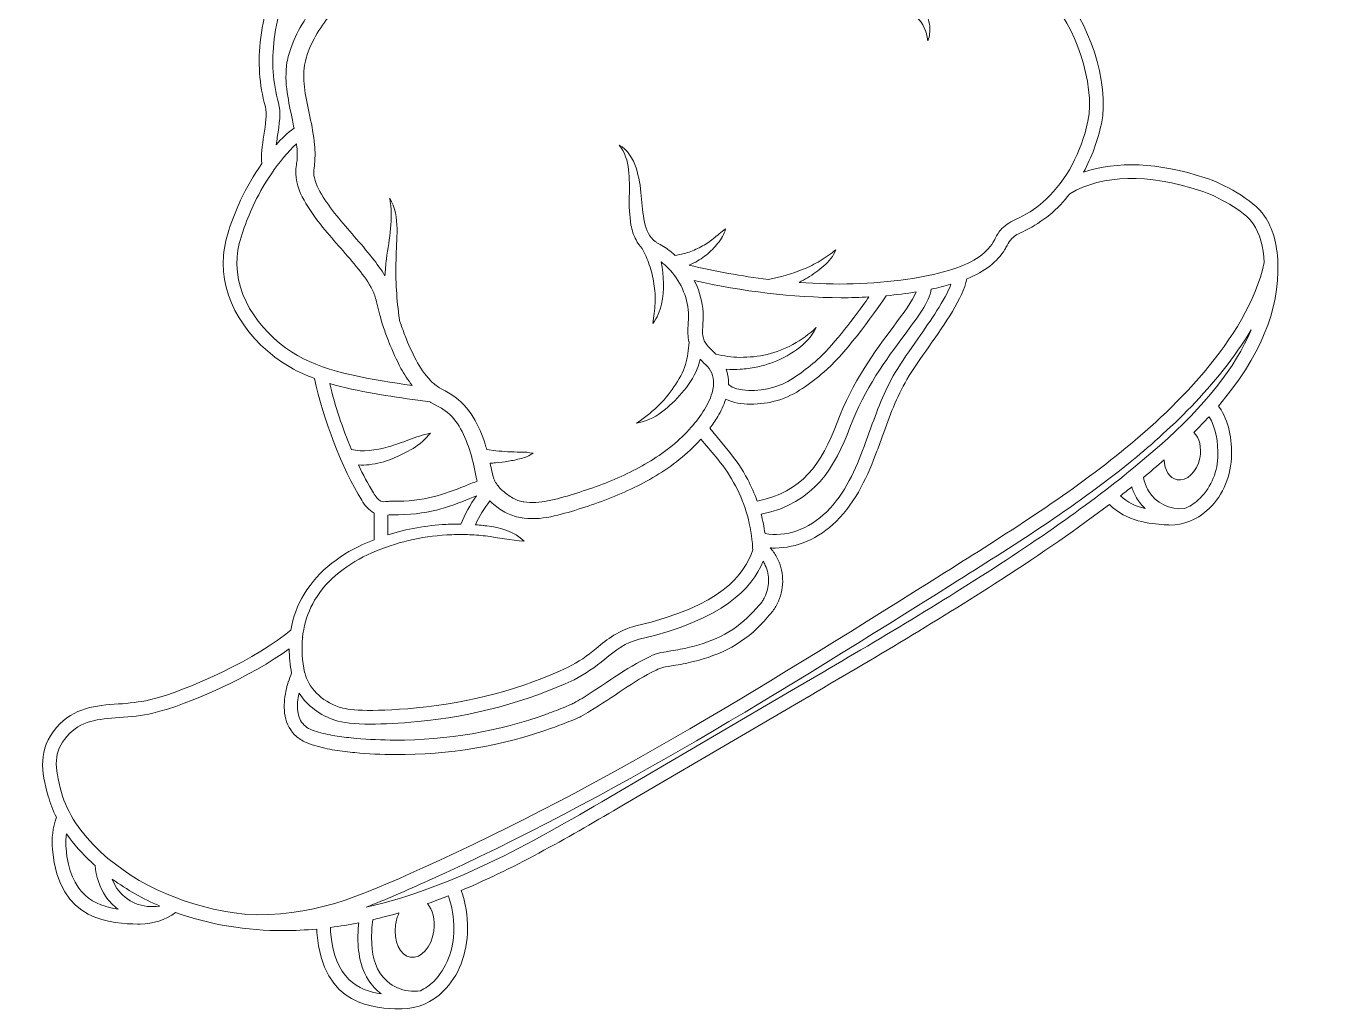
# Model space of a CAD drawing. Extents: x -1 to 558, y 0 to 857.
# Drawn here: x -1 to 558, y 0 to 419 of the extents above; entities that cross this region are included whole.
import ezdxf

# ---------------------------------------------------------------- set-up
doc = ezdxf.new("R2010")
doc.units = 0
doc.header["$MEASUREMENT"] = 0
doc.layers.add('Layer 1', color=7, linetype='Continuous')

# ---------------------------------------------------------------- blocks, each defined once
blk = doc.blocks.new('block 4')
at = {"layer": 'Layer 1', "lineweight": 0}
for points, knots in [([(11.57, 646.95), (17.46, 617.52), (34.44, 587.95), (56.25, 569.59), (73.7, 554.89), (96.52, 544.54), (113.77, 540.82), (113.99, 532.35), (116.22, 524.06), (120.27, 516.62), (120.27, 516.62), (120.08, 516.75), (120.08, 516.75), (113.78, 507.42), (110.94, 488.02), (110.26, 478.02), (110.06, 475.02), (109.94, 472.02), (109.81, 469.02), (109.53, 461.96), (109.24, 454.67), (107.81, 447.77), (107.01, 443.95), (105.81, 440.08), (104.64, 436.34), (104.12, 434.68), (103.61, 433.01), (103.12, 431.34), (99.57, 419.21), (98.22, 408.66), (98.97, 399.11), (99.28, 394.23), (100.1, 389.4), (101.43, 384.69), (102.21, 382.08), (101.43, 377.02), (100.78, 372.56), (100.13, 368.1), (99.47, 363.85), (99.88, 360.44), (96.4, 355.52), (93.39, 350.29), (90.88, 344.81), (87.78, 337.73), (84.28, 329.71), (83.54, 321.22), (82, 303.21), (93.24, 284.45), (112.24, 273.45), (115.48, 271.62), (118.87, 270.07), (122.37, 268.82), (126.1, 251.12), (134.13, 230.41), (142.54, 216.89), (143.76, 214.62), (145.56, 212.72), (147.76, 211.39), (147.76, 211.39), (147.76, 200.05), (147.76, 200.05), (146.81, 199.68), (145.85, 199.31), (144.9, 198.9), (139.51, 196.6), (134.44, 193.62), (129.81, 190.03), (125.09, 186.39), (121.07, 181.92), (117.94, 176.84), (115.09, 172.14), (113.16, 166.93), (112.26, 161.51), (98.75, 149.86), (68.47, 135.6), (52.07, 131.72), (47.69, 130.79), (43.24, 130.22), (38.76, 130.01), (29.06, 129.3), (19.91, 128.62), (12.35, 119.91), (4.23, 110.56), (5.94, 101.13), (8.82, 90.65), (9.69, 87.54), (10.86, 84.52), (12.33, 81.65), (10.78, 77.25), (10.19, 72.56), (10.6, 67.91), (13.04, 36.72), (36.78, 36.29), (46.91, 36.11), (46.91, 36.11), (48.08, 36.11), (48.08, 36.11), (53.5, 36.14), (58.77, 37.85), (63.16, 41.02), (77.96, 35.82), (93.54, 33.21), (109.22, 33.32), (113.87, 33.32), (118.59, 33.54), (123.35, 33.97), (123.35, 33.48), (123.35, 32.97), (123.35, 32.5), (125.72, 0.59), (148.75, 0.15), (158.59, -0.04), (158.59, -0.04), (159.72, -0.04), (159.72, -0.04), (166.33, 0.04), (172.65, 2.73), (177.28, 7.45), (183.85, 13.88), (187.61, 23.54), (187.61, 33.95), (187.68, 39.55), (186.76, 45.11), (184.9, 50.39), (209.05, 60.53), (231.82, 73.85), (254.1, 86.9), (254.1, 86.9), (328.73, 130.62), (328.73, 130.62), (357.25, 147.34), (386.73, 164.62), (415.03, 182.92), (432.64, 194.3), (447.82, 204.87), (461.3, 215.13), (468.48, 207.69), (478.95, 206.87), (484.65, 206.43), (484.65, 206.43), (485.25, 206.38), (485.25, 206.38), (485.85, 206.38), (486.46, 206.31), (487.06, 206.31), (492.91, 206.36), (498.55, 208.55), (502.91, 212.45), (509.01, 217.76), (512.81, 225.88), (513.33, 234.73), (513.84, 243.26), (512.09, 250.73), (508.26, 256.48), (508.12, 256.68), (507.96, 256.86), (507.82, 257.06), (525.52, 277.78), (533.82, 297.93), (533.15, 318.13), (532.87, 326.23), (530.96, 332.94), (527.48, 338.07), (522.63, 345.24), (509.48, 352.07), (502.11, 354.44), (482, 360.91), (464.62, 361.68), (450.29, 356.79), (453.8, 363.27), (456.36, 370.21), (457.89, 377.42), (461.72, 395.14), (451.81, 422.32), (440.74, 433.84), (455.6, 446.54), (475.96, 474.54), (481.88, 485.04), (489.25, 498.14), (492.96, 511.54), (492.88, 524.85), (492.79, 549.78), (480.28, 572.8), (465.16, 598.16), (465.16, 598.16), (462.49, 602.65), (462.49, 602.65), (463.38, 605.65), (464.31, 608.73), (465.41, 611.65), (466.3, 614), (467.82, 619.1), (469.91, 626.16), (475.54, 645.16), (484.96, 676.92), (493.91, 694.07), (501.08, 707.75), (493.67, 715.58), (486.2, 720.87), (487.27, 721.26), (488.39, 721.5), (489.52, 721.57), (492.65, 721.74), (495.76, 722.15), (498.83, 722.8), (502.13, 723.63), (505.21, 725.19), (507.83, 727.36), (509.11, 728.42), (510.31, 729.58), (511.4, 730.84), (512.4, 732.13), (513.4, 733.41), (514.27, 734.76), (517.74, 740.26), (519.48, 746.09), (522.58, 750.76), (525.87, 755.47), (529.93, 759.6), (534.58, 762.98), (539.23, 766.57), (544.27, 769.83), (549.2, 773.39), (550.43, 774.28), (551.66, 775.18), (552.87, 776.12), (554.25, 777.11), (555.5, 778.28), (556.57, 779.6), (557.22, 780.4), (557.71, 781.32), (558, 782.31), (558.28, 783.44), (558.23, 784.62), (557.88, 785.72), (557.18, 787.67), (555.74, 789.28), (553.88, 790.19), (552.19, 791.04), (550.3, 791.41), (548.42, 791.27), (546.74, 791.15), (545.08, 790.81), (543.49, 790.27), (540.49, 789.27), (537.77, 788.14), (534.93, 786.98), (532.09, 785.82), (529.51, 784.66), (526.84, 783.42), (526.84, 783.42), (534.53, 792.93), (534.53, 792.93), (534.53, 792.93), (540.22, 799.93), (540.22, 799.93), (542.33, 802.3), (544.13, 804.92), (545.57, 807.74), (546.34, 809.27), (546.87, 810.92), (547.14, 812.61), (547.21, 813.06), (547.25, 813.52), (547.26, 813.98), (547.27, 814.55), (547.21, 815.12), (547.07, 815.67), (546.77, 816.77), (546.18, 817.78), (545.36, 818.57), (544.54, 819.38), (543.49, 819.93), (542.36, 820.14), (541.16, 820.36), (539.91, 820.18), (538.83, 819.61), (537.42, 818.81), (536.16, 818.05), (534.83, 817.23), (529.68, 813.98), (524.77, 810.38), (520.13, 806.45), (515.47, 802.56), (511.03, 798.45), (506.73, 794.17), (506.52, 793.97), (506.32, 793.75), (506.12, 793.54), (506.99, 795.36), (507.9, 797.16), (508.85, 798.95), (511.69, 804.19), (514.85, 809.36), (517.55, 814.8), (518.91, 817.52), (520.19, 820.29), (521.36, 823.1), (521.91, 824.52), (522.48, 825.94), (522.98, 827.38), (523.24, 828.13), (523.48, 828.73), (523.76, 829.61), (524.03, 830.57), (524.12, 831.57), (524.03, 832.56), (523.85, 834.62), (522.8, 836.51), (521.14, 837.74), (519.45, 838.85), (517.37, 839.24), (515.39, 838.82), (512.03, 838.1), (508.99, 836.31), (506.72, 833.72), (502.72, 829.08), (499.14, 824.11), (496, 818.85), (492.81, 813.69), (489.89, 808.41), (487, 803.11), (487, 803.11), (486.48, 802.11), (486.48, 802.11), (486.48, 802.11), (486.78, 803.61), (486.78, 803.61), (488, 809.45), (489.31, 815.35), (490.57, 821.24), (491.2, 824.18), (491.81, 827.14), (492.37, 830.12), (492.93, 833.1), (493.65, 835.97), (493.65, 839.38), (493.65, 840.28), (493.55, 841.17), (493.35, 842.05), (493.1, 843.19), (492.5, 844.21), (491.63, 844.99), (489.92, 846.3), (487.72, 846.76), (485.63, 846.24), (483.73, 845.88), (481.99, 844.96), (480.63, 843.59), (480.63, 843.59), (480.12, 842.99), (480.12, 842.99), (480.12, 842.99), (479.77, 842.5), (479.77, 842.5), (479.77, 842.5), (479.1, 841.5), (479.1, 841.5), (478.66, 840.87), (478.23, 840.23), (477.82, 839.58), (474.5, 834.42), (471.69, 828.95), (469.42, 823.25), (467.18, 817.6), (465.26, 811.82), (463.68, 805.95), (462.06, 800.09), (460.91, 794.2), (458.68, 788.83), (458.15, 787.5), (457.53, 786.19), (456.85, 784.93), (456.5, 784.31), (456.15, 783.69), (455.76, 783.09), (455.58, 782.79), (455.38, 782.5), (455.17, 782.21), (455.05, 782.01), (454.91, 781.82), (454.75, 781.65), (454.75, 781.65), (454.75, 781.65), (454.75, 781.65), (454.75, 781.65), (454.75, 781.65), (454.63, 781.65), (454.63, 781.65), (454.37, 781.74), (454.37, 781.74), (453.87, 781.98), (453.4, 782.29), (452.98, 782.66), (451.97, 783.55), (451.07, 784.56), (450.3, 785.66), (449.5, 786.79), (448.81, 788), (448.24, 789.26), (447.68, 790.51), (447.3, 791.83), (447.11, 793.18), (446.63, 796.36), (445.66, 799.45), (444.21, 802.32), (443.3, 804.03), (441.87, 805.4), (440.12, 806.24), (439.23, 806.57), (438.3, 806.79), (437.35, 806.9), (434.52, 807.19), (431.69, 806.3), (429.53, 804.44), (428.22, 803.26), (427.12, 801.85), (426.3, 800.29), (425.5, 798.79), (424.9, 797.19), (424.52, 795.53), (424.32, 794.68), (424.18, 793.82), (424.12, 792.95), (424.05, 791.95), (424.12, 791.34), (424.12, 790.52), (424.16, 787.41), (424.42, 784.3), (424.9, 781.22), (425.88, 775.11), (427.59, 769.15), (430, 763.45), (432.22, 758.06), (435.18, 753.01), (438.8, 748.45), (438.63, 747.71), (438.39, 746.98), (438.08, 746.28), (436.32, 746.95), (434.45, 747.27), (432.57, 747.22), (432.3, 747.22), (431.98, 747.22), (431.57, 747.22), (428.73, 747.29), (423.49, 747.4), (419.31, 743.44), (410.61, 735.18), (407.43, 724.79), (403.02, 710.44), (402.51, 708.77), (402.02, 707.03), (401.42, 705.26), (401.42, 705.26), (388.52, 726.91), (388.52, 726.91), (386, 731.36), (381.74, 734.57), (376.77, 735.77), (356.36, 740.14), (331.77, 735.92), (308.77, 724.22), (307.33, 733.93), (305.09, 743.5), (302.07, 752.84), (293.56, 779.15), (278.33, 802.78), (257.89, 821.4), (247.67, 830.69), (236.11, 838.39), (223.59, 844.22), (211.02, 850), (197.6, 853.75), (183.85, 855.31), (170.19, 856.91), (156.39, 856.82), (142.76, 855.03), (142.09, 854.95), (141.43, 854.85), (140.76, 854.76), (140.76, 854.76), (140.76, 854.76), (140.76, 854.76), (140.76, 854.76), (140.64, 854.76), (140.64, 854.76), (127.7, 853.08), (115.02, 849.8), (102.89, 844.98), (77.3, 834.79), (54.75, 817.69), (37.12, 796.73), (35.84, 795.21), (34.58, 793.65), (33.34, 792.09), (33.34, 792.09), (33.34, 792.09), (33.34, 792.09), (33.34, 792.09), (33.34, 792.09), (33.34, 792.09), (26, 782.91), (19.65, 772.97), (14.41, 762.45), (8.25, 750.11), (3.97, 736.92), (1.7, 723.31), (-0.51, 709.66), (-0.56, 695.75), (1.54, 682.08), (3.45, 670.01), (6.82, 658.21), (11.57, 646.95)], [0, 0, 0, 0, 1, 1, 1, 2, 2, 2, 3, 3, 3, 4, 4, 4, 5, 5, 5, 6, 6, 6, 7, 7, 7, 8, 8, 8, 9, 9, 9, 10, 10, 10, 11, 11, 11, 12, 12, 12, 13, 13, 13, 14, 14, 14, 15, 15, 15, 16, 16, 16, 17, 17, 17, 18, 18, 18, 19, 19, 19, 20, 20, 20, 21, 21, 21, 22, 22, 22, 23, 23, 23, 24, 24, 24, 25, 25, 25, 26, 26, 26, 27, 27, 27, 28, 28, 28, 29, 29, 29, 30, 30, 30, 31, 31, 31, 32, 32, 32, 33, 33, 33, 34, 34, 34, 35, 35, 35, 36, 36, 36, 37, 37, 37, 38, 38, 38, 39, 39, 39, 40, 40, 40, 41, 41, 41, 42, 42, 42, 43, 43, 43, 44, 44, 44, 45, 45, 45, 46, 46, 46, 47, 47, 47, 48, 48, 48, 49, 49, 49, 50, 50, 50, 51, 51, 51, 52, 52, 52, 53, 53, 53, 54, 54, 54, 55, 55, 55, 56, 56, 56, 57, 57, 57, 58, 58, 58, 59, 59, 59, 60, 60, 60, 61, 61, 61, 62, 62, 62, 63, 63, 63, 64, 64, 64, 65, 65, 65, 66, 66, 66, 67, 67, 67, 68, 68, 68, 69, 69, 69, 70, 70, 70, 71, 71, 71, 72, 72, 72, 73, 73, 73, 74, 74, 74, 75, 75, 75, 76, 76, 76, 77, 77, 77, 78, 78, 78, 79, 79, 79, 80, 80, 80, 81, 81, 81, 82, 82, 82, 83, 83, 83, 84, 84, 84, 85, 85, 85, 86, 86, 86, 87, 87, 87, 88, 88, 88, 89, 89, 89, 90, 90, 90, 91, 91, 91, 92, 92, 92, 93, 93, 93, 94, 94, 94, 95, 95, 95, 96, 96, 96, 97, 97, 97, 98, 98, 98, 99, 99, 99, 100, 100, 100, 101, 101, 101, 102, 102, 102, 103, 103, 103, 104, 104, 104, 105, 105, 105, 106, 106, 106, 107, 107, 107, 108, 108, 108, 109, 109, 109, 110, 110, 110, 111, 111, 111, 112, 112, 112, 113, 113, 113, 114, 114, 114, 115, 115, 115, 116, 116, 116, 117, 117, 117, 118, 118, 118, 119, 119, 119, 120, 120, 120, 121, 121, 121, 122, 122, 122, 123, 123, 123, 124, 124, 124, 125, 125, 125, 126, 126, 126, 127, 127, 127, 128, 128, 128, 129, 129, 129, 130, 130, 130, 131, 131, 131, 132, 132, 132, 133, 133, 133, 134, 134, 134, 135, 135, 135, 136, 136, 136, 137, 137, 137, 138, 138, 138, 139, 139, 139, 140, 140, 140, 141, 141, 141, 142, 142, 142, 143, 143, 143, 144, 144, 144, 145, 145, 145, 146, 146, 146, 147, 147, 147, 148, 148, 148, 149, 149, 149, 150, 150, 150, 151, 151, 151, 152, 152, 152, 153, 153, 153, 154, 154, 154, 155, 155, 155, 156, 156, 156, 157, 157, 157, 158, 158, 158, 159, 159, 159, 160, 160, 160, 161, 161, 161, 162, 162, 162, 163, 163, 163, 164, 164, 164, 165, 165, 165, 166, 166, 166, 167, 167, 167, 168, 168, 168, 169, 169, 169, 170, 170, 170, 171, 171, 171, 171]), ([(107, 386.39), (105.79, 390.7), (105.04, 395.13), (104.77, 399.6), (104.07, 408.43), (105.35, 418.29), (108.7, 429.73), (109.18, 431.36), (109.68, 432.99), (110.19, 434.62), (111.39, 438.49), (112.64, 442.49), (113.5, 446.62), (115.06, 454), (115.36, 461.54), (115.66, 468.84), (115.77, 471.79), (115.89, 474.73), (116.09, 477.67), (116.72, 486.94), (119.21, 502.67), (123.58, 511.19), (129.64, 502.23), (138.26, 495.29), (148.31, 491.28), (148.31, 491.28), (149.71, 494.94), (149.71, 494.94), (156.95, 472.94), (160.3, 463.22), (163.96, 453.6), (163.33, 453.42), (162.7, 453.28), (162.08, 453.09), (154.22, 450.74), (146.72, 447.34), (139.78, 442.98), (132.78, 438.54), (126.59, 432.92), (121.48, 426.39), (118.91, 423.09), (116.69, 419.54), (114.84, 415.79), (114.84, 415.79), (113.53, 412.93), (113.53, 412.93), (113.53, 412.93), (112.37, 410), (112.37, 410), (112.37, 410), (111.37, 407), (111.37, 407), (111.11, 405.89), (110.82, 404.78), (110.62, 403.67), (110.02, 399.4), (110.06, 395.07), (110.74, 390.82), (111.3, 386.72), (112.16, 382.82), (112.95, 379), (113.19, 377.84), (113.41, 376.7), (113.63, 375.57), (110.84, 373.49), (108.29, 371.11), (106.03, 368.47), (106.17, 369.55), (106.34, 370.67), (106.51, 371.77), (107.38, 377.28), (108.17, 382.53), (107, 386.39)], [0, 0, 0, 0, 1, 1, 1, 2, 2, 2, 3, 3, 3, 4, 4, 4, 5, 5, 5, 6, 6, 6, 7, 7, 7, 8, 8, 8, 9, 9, 9, 10, 10, 10, 11, 11, 11, 12, 12, 12, 13, 13, 13, 14, 14, 14, 15, 15, 15, 16, 16, 16, 17, 17, 17, 18, 18, 18, 19, 19, 19, 20, 20, 20, 21, 21, 21, 22, 22, 22, 23, 23, 23, 24, 24, 24, 24]), ([(452.19, 378.62), (449.27, 365.1), (442.92, 353.42), (434.41, 345.33), (431.01, 342.07), (427.12, 339.38), (422.88, 337.33), (422.88, 337.33), (421.88, 336.85), (421.88, 336.85), (419.48, 335.91), (417.29, 334.51), (415.43, 332.72), (414.3, 331.43), (413.35, 330), (412.6, 328.46), (412.33, 327.96), (412.06, 327.46), (411.77, 326.97), (408.59, 321.66), (402.39, 317.71), (392.77, 314.89), (387.04, 313.24), (381.21, 311.99), (375.31, 311.13), (359.97, 309), (344.44, 308.55), (329, 309.79), (330.22, 310.4), (331.42, 311.05), (332.58, 311.79), (335.05, 313.25), (337.39, 314.93), (339.58, 316.79), (341.83, 318.63), (343.58, 321.01), (344.67, 323.71), (342.51, 322.03), (340.26, 320.46), (337.93, 319.01), (335.64, 317.6), (333.24, 316.39), (330.75, 315.38), (325.96, 313.41), (320.97, 311.96), (315.87, 311.04), (304.49, 312.43), (293.2, 314.47), (282.06, 317.16), (282.48, 317.33), (282.91, 317.47), (283.31, 317.67), (285.47, 318.71), (287.51, 319.99), (289.4, 321.48), (291.24, 322.96), (292.92, 324.64), (294.4, 326.48), (295.94, 328.27), (297.05, 330.38), (297.67, 332.65), (295.77, 331.23), (294.14, 329.8), (292.44, 328.45), (290.77, 327.12), (288.98, 325.94), (287.09, 324.94), (285.24, 323.95), (283.31, 323.13), (281.32, 322.49), (279.65, 321.97), (277.94, 321.56), (276.21, 321.27), (275.07, 322.34), (273.85, 323.32), (272.56, 324.2), (271.68, 324.82), (270.76, 325.39), (269.81, 325.9), (269.81, 325.9), (268.63, 326.59), (268.63, 326.59), (268.29, 326.77), (267.97, 326.99), (267.68, 327.23), (265.22, 329.02), (263.84, 331.97), (263.09, 335.45), (262.41, 339.16), (261.94, 342.91), (261.68, 346.67), (261.41, 350.72), (260.68, 354.73), (259.5, 358.62), (258.25, 362.55), (255.82, 366.38), (252.3, 368.38), (254.59, 365.32), (255.97, 361.68), (256.3, 357.88), (256.63, 354.08), (256.73, 350.26), (256.59, 346.45), (256.43, 342.37), (256.67, 338.29), (257.32, 334.26), (257.71, 332.04), (258.43, 329.9), (259.47, 327.9), (260.16, 326.59), (261.03, 325.39), (262.04, 324.31), (263.27, 322.07), (264.3, 319.73), (265.12, 317.31), (266.02, 314.69), (266.68, 311.99), (267.12, 309.25), (267.56, 306.49), (267.72, 303.69), (267.58, 300.89), (267.41, 298.02), (267.09, 295.15), (266.63, 292.31), (268.5, 294.71), (269.77, 297.53), (270.32, 300.52), (271.53, 306.47), (271.47, 312.6), (270.15, 318.52), (271.24, 317.7), (272.27, 316.81), (273.23, 315.85), (275.73, 313.3), (277.77, 310.32), (279.23, 307.06), (280.71, 303.83), (281.58, 300.35), (281.8, 296.8), (281.88, 294.96), (281.83, 293.11), (281.66, 291.28), (281.44, 289.01), (281.57, 286.72), (282.04, 284.49), (282.04, 284.42), (282.09, 284.35), (282.11, 284.28), (281.9, 281.05), (281.38, 277.85), (280.57, 274.72), (279.64, 271.51), (277.65, 268.32), (275.63, 265.23), (273.59, 262.14), (271.2, 259.29), (268.52, 256.73), (265.75, 254.16), (262.77, 251.82), (259.61, 249.73), (263.51, 250.44), (267.19, 252.05), (270.35, 254.45), (273.53, 256.85), (276.44, 259.6), (279, 262.65), (281.72, 265.71), (283.94, 269.17), (285.58, 272.92), (286.09, 274.24), (286.49, 275.6), (286.78, 276.98), (287.93, 275.84), (289.03, 274.86), (289.9, 273.89), (290.94, 272.81), (291.71, 271.5), (292.14, 270.07), (292.55, 268.59), (292.66, 267.04), (292.47, 265.51), (292.34, 264.56), (292.14, 263.62), (291.88, 262.7), (290.31, 257.11), (286.34, 251.7), (282.09, 247), (279.56, 244.23), (276.81, 241.67), (273.87, 239.34), (270.89, 237.02), (267.76, 234.88), (264.51, 232.96), (257.91, 229.08), (250.97, 225.82), (243.77, 223.22), (240.18, 221.85), (236.5, 220.66), (232.77, 219.5), (229.16, 218.34), (225.48, 217.37), (221.77, 216.59), (218.45, 215.86), (215.03, 215.73), (211.66, 216.21), (211.66, 216.21), (211.37, 216.21), (211.37, 216.21), (209.81, 216.5), (208.31, 217.04), (206.93, 217.82), (205.44, 218.68), (204.04, 219.69), (202.74, 220.82), (201.51, 221.88), (200.45, 223.11), (199.58, 224.48), (199.19, 225.11), (198.88, 225.78), (198.64, 226.48), (198.53, 226.81), (198.44, 227.14), (198.37, 227.48), (198.37, 227.48), (198.09, 228.87), (198.09, 228.87), (197.85, 230.16), (197.54, 231.44), (197.26, 232.72), (198.03, 232.72), (198.81, 232.77), (199.58, 232.84), (201.43, 233), (203.26, 233.16), (205.07, 233.5), (206.88, 233.84), (208.68, 234.21), (210.45, 234.67), (212.27, 235.1), (214, 235.86), (215.55, 236.91), (213.76, 237.28), (211.93, 237.45), (210.1, 237.42), (208.33, 237.42), (206.58, 237.5), (204.83, 237.59), (203.08, 237.68), (201.36, 237.79), (199.63, 237.98), (199.63, 237.98), (195.8, 238.45), (195.8, 238.45), (195.59, 239.21), (195.4, 239.97), (195.17, 240.73), (193.95, 244.77), (192.25, 248.64), (190.09, 252.26), (187.82, 256.11), (184.69, 259.39), (180.96, 261.84), (180.03, 262.46), (179.08, 263), (178.13, 263.51), (178.13, 263.51), (176.71, 264.23), (176.71, 264.23), (176.71, 264.23), (175.71, 264.81), (175.71, 264.81), (174.3, 265.66), (173.01, 266.69), (171.88, 267.89), (169.42, 270.51), (167.34, 273.46), (165.7, 276.65), (163.93, 279.98), (162.37, 283.42), (161.04, 286.95), (160.34, 288.72), (159.7, 290.54), (159.04, 292.36), (158.86, 292.86), (158.71, 293.36), (158.55, 293.91), (157.98, 298.07), (157.57, 302.25), (157.31, 306.46), (157.04, 310.76), (157.04, 315.08), (157.12, 319.46), (157.2, 323.84), (157.63, 328.2), (157.57, 332.7), (157.51, 337.2), (156.79, 341.87), (154.42, 345.7), (155.16, 341.44), (155.29, 337.09), (154.81, 332.79), (154.44, 328.5), (153.61, 324.21), (153.06, 319.79), (152.74, 317.38), (152.54, 314.97), (152.4, 312.54), (150.78, 315.23), (148.98, 317.8), (147.01, 320.25), (142.01, 326.58), (136.64, 332.32), (131.83, 338.25), (129.46, 341.14), (127.29, 344.18), (125.33, 347.36), (123.49, 350.44), (122.11, 353.72), (122.05, 356.5), (122.01, 356.83), (122.01, 357.17), (122.05, 357.5), (122.05, 357.5), (122.19, 358.73), (122.19, 358.73), (122.37, 359.83), (122.48, 360.94), (122.54, 362.05), (122.65, 364.2), (122.61, 366.35), (122.4, 368.49), (121.96, 372.52), (121.29, 376.53), (120.4, 380.49), (118.8, 388.16), (117.02, 395.71), (118.07, 402.4), (118.21, 403.22), (118.43, 404.01), (118.6, 404.82), (118.6, 404.82), (119.44, 407.41), (119.44, 407.41), (119.44, 407.41), (120.44, 409.95), (120.44, 409.95), (120.44, 409.95), (121.58, 412.45), (121.58, 412.45), (123.2, 415.75), (125.15, 418.87), (127.4, 421.78), (131.97, 427.65), (137.51, 432.69), (143.79, 436.69), (150.15, 440.71), (157.03, 443.84), (164.23, 446.01), (171.54, 448.19), (179.03, 449.68), (186.62, 450.45), (194.22, 451.26), (201.97, 451.45), (209.78, 451.57), (225.37, 451.73), (241.02, 451.34), (256.63, 450.57), (272.24, 449.8), (287.84, 448.57), (303.23, 446.45), (310.88, 445.49), (318.45, 444.03), (325.91, 442.08), (327.75, 441.52), (329.45, 441.08), (331.42, 440.42), (333.39, 439.76), (335.26, 439.22), (337.18, 438.68), (341.01, 437.61), (344.83, 436.68), (348.61, 435.68), (356.15, 433.68), (363.61, 431.6), (370.33, 428.48), (373.62, 427.08), (376.65, 425.13), (379.28, 422.7), (381.85, 420.31), (383.33, 416.92), (383.94, 412.89), (384.66, 414.86), (384.92, 416.96), (384.7, 419.04), (384.58, 420.27), (384.28, 421.48), (383.81, 422.62), (385.05, 422.58), (386.29, 422.56), (387.53, 422.56), (402.29, 422.56), (417.65, 425.05), (435.95, 430.3), (445.94, 420.58), (455.56, 394.32), (452.17, 378.62), (452.17, 378.62), (452.19, 378.62), (452.19, 378.62)], [0, 0, 0, 0, 1, 1, 1, 2, 2, 2, 3, 3, 3, 4, 4, 4, 5, 5, 5, 6, 6, 6, 7, 7, 7, 8, 8, 8, 9, 9, 9, 10, 10, 10, 11, 11, 11, 12, 12, 12, 13, 13, 13, 14, 14, 14, 15, 15, 15, 16, 16, 16, 17, 17, 17, 18, 18, 18, 19, 19, 19, 20, 20, 20, 21, 21, 21, 22, 22, 22, 23, 23, 23, 24, 24, 24, 25, 25, 25, 26, 26, 26, 27, 27, 27, 28, 28, 28, 29, 29, 29, 30, 30, 30, 31, 31, 31, 32, 32, 32, 33, 33, 33, 34, 34, 34, 35, 35, 35, 36, 36, 36, 37, 37, 37, 38, 38, 38, 39, 39, 39, 40, 40, 40, 41, 41, 41, 42, 42, 42, 43, 43, 43, 44, 44, 44, 45, 45, 45, 46, 46, 46, 47, 47, 47, 48, 48, 48, 49, 49, 49, 50, 50, 50, 51, 51, 51, 52, 52, 52, 53, 53, 53, 54, 54, 54, 55, 55, 55, 56, 56, 56, 57, 57, 57, 58, 58, 58, 59, 59, 59, 60, 60, 60, 61, 61, 61, 62, 62, 62, 63, 63, 63, 64, 64, 64, 65, 65, 65, 66, 66, 66, 67, 67, 67, 68, 68, 68, 69, 69, 69, 70, 70, 70, 71, 71, 71, 72, 72, 72, 73, 73, 73, 74, 74, 74, 75, 75, 75, 76, 76, 76, 77, 77, 77, 78, 78, 78, 79, 79, 79, 80, 80, 80, 81, 81, 81, 82, 82, 82, 83, 83, 83, 84, 84, 84, 85, 85, 85, 86, 86, 86, 87, 87, 87, 88, 88, 88, 89, 89, 89, 90, 90, 90, 91, 91, 91, 92, 92, 92, 93, 93, 93, 94, 94, 94, 95, 95, 95, 96, 96, 96, 97, 97, 97, 98, 98, 98, 99, 99, 99, 100, 100, 100, 101, 101, 101, 102, 102, 102, 103, 103, 103, 104, 104, 104, 105, 105, 105, 106, 106, 106, 107, 107, 107, 108, 108, 108, 109, 109, 109, 110, 110, 110, 111, 111, 111, 112, 112, 112, 113, 113, 113, 114, 114, 114, 115, 115, 115, 116, 116, 116, 117, 117, 117, 118, 118, 118, 119, 119, 119, 120, 120, 120, 121, 121, 121, 122, 122, 122, 123, 123, 123, 124, 124, 124, 125, 125, 125, 126, 126, 126, 127, 127, 127, 128, 128, 128, 129, 129, 129, 130, 130, 130, 131, 131, 131, 132, 132, 132, 133, 133, 133, 134, 134, 134, 135, 135, 135, 136, 136, 136, 136]), ([(89.38, 320.74), (90.04, 328.27), (93.2, 335.51), (96.25, 342.5), (99.59, 350.15), (107.36, 362.34), (114.7, 368.86), (114.7, 368.5), (114.79, 368.13), (114.82, 367.77), (114.99, 366), (115.03, 364.22), (114.94, 362.45), (114.94, 361.57), (114.74, 360.77), (114.66, 359.93), (114.66, 359.93), (114.46, 358.23), (114.46, 358.23), (114.38, 357.59), (114.35, 356.94), (114.38, 356.3), (114.56, 351.18), (116.59, 347.06), (118.69, 343.42), (120.82, 339.91), (123.21, 336.57), (125.84, 333.42), (130.91, 327.19), (136.3, 321.42), (141.06, 315.5), (143.4, 312.71), (145.43, 309.67), (147.11, 306.44), (147.46, 305.71), (147.77, 304.95), (148.03, 304.18), (148.31, 303.32), (148.56, 302.43), (148.81, 301.52), (148.81, 301.52), (150.26, 295.87), (150.26, 295.87), (150.76, 293.87), (151.32, 291.87), (152.03, 289.87), (152.74, 287.87), (153.39, 286.11), (154.13, 284.24), (155.6, 280.43), (157.31, 276.72), (159.24, 273.13), (160.62, 270.58), (162.21, 268.15), (163.99, 265.86), (147.43, 268.18), (127.83, 271.24), (115.17, 278.55), (101.21, 286.62), (87.82, 302.79), (89.38, 320.74)], [0, 0, 0, 0, 1, 1, 1, 2, 2, 2, 3, 3, 3, 4, 4, 4, 5, 5, 5, 6, 6, 6, 7, 7, 7, 8, 8, 8, 9, 9, 9, 10, 10, 10, 11, 11, 11, 12, 12, 12, 13, 13, 13, 14, 14, 14, 15, 15, 15, 16, 16, 16, 17, 17, 17, 18, 18, 18, 19, 19, 19, 20, 20, 20, 20]), ([(500.34, 348.84), (507.02, 346.69), (518.8, 340.44), (522.66, 334.76), (525.46, 330.63), (527.01, 325.07), (527.3, 318.24), (520.3, 285.24), (486.22, 253.59), (466.46, 237.63), (442.77, 218.48), (416.53, 201.99), (391.15, 186.03), (320.02, 141.32), (246.46, 95.09), (168.57, 60.03), (141.09, 47.66), (121.24, 38.72), (92.57, 40.27), (92.57, 40.27), (92.57, 40.27), (92.57, 40.27), (68.57, 43.12), (47.11, 52.15), (31.27, 66.82), (22.55, 74.9), (16.9, 83.46), (14.49, 92.25), (11.41, 103.38), (11, 109.45), (16.77, 116.11), (22.77, 122.99), (30, 123.52), (39.19, 124.2), (43.98, 124.43), (48.74, 125.05), (53.42, 126.06), (68.93, 129.72), (95.87, 141.97), (111.59, 153.52), (111.62, 150.04), (111.95, 146.56), (112.59, 143.14), (111.54, 140.63), (110.73, 138.04), (110.17, 135.38), (109.49, 132.33), (109.31, 129.18), (109.63, 126.07), (109.98, 122.62), (111.47, 119.38), (113.87, 116.88), (115.1, 115.64), (116.54, 114.62), (118.13, 113.88), (119.54, 113.23), (121.01, 112.7), (122.5, 112.27), (125.31, 111.44), (128.16, 110.77), (131.05, 110.27), (133.96, 109.74), (136.81, 109.53), (139.63, 109.21), (145.31, 108.73), (151, 108.38), (156.7, 108.39), (179.58, 108.21), (202.31, 112.06), (223.85, 119.77), (226.54, 120.77), (229.21, 121.77), (231.85, 122.85), (231.85, 122.85), (233.85, 123.66), (233.85, 123.66), (234.55, 123.95), (235.31, 124.32), (235.98, 124.66), (237.33, 125.36), (238.59, 126.1), (239.82, 126.86), (244.73, 129.86), (249.34, 133.05), (254.02, 136.09), (258.49, 139.18), (263.16, 141.98), (268, 144.45), (269.07, 144.97), (270.2, 145.38), (271.35, 145.68), (271.35, 145.68), (272.1, 145.82), (272.1, 145.82), (272.1, 145.82), (273.17, 145.99), (273.17, 145.99), (273.17, 145.99), (275.3, 146.32), (275.3, 146.32), (278.14, 146.78), (280.97, 147.32), (283.8, 148.03), (289.55, 149.37), (295.09, 151.46), (300.29, 154.24), (305.47, 157.18), (310.14, 160.93), (314.12, 165.36), (315.12, 166.43), (316.06, 167.52), (317, 168.62), (317.48, 169.2), (318, 169.91), (318.47, 170.56), (318.94, 171.21), (319.35, 171.96), (319.72, 172.7), (321.19, 175.64), (321.97, 178.87), (322.01, 182.15), (322.04, 185.42), (321.33, 188.65), (319.95, 191.61), (319.25, 193.09), (318.39, 194.49), (317.38, 195.78), (317.15, 196.03), (316.92, 196.29), (316.7, 196.55), (317.39, 196.5), (318.09, 196.47), (318.79, 196.47), (327.79, 196.47), (337.44, 200.56), (344.84, 207.86), (353.45, 216.37), (358.45, 227.86), (362.21, 237.86), (363, 240), (363.77, 242.14), (364.54, 244.29), (367.48, 252.49), (370.54, 260.97), (374.99, 268.42), (377.61, 272.78), (380.87, 277.42), (384.31, 282.34), (391.37, 292.41), (398.66, 302.81), (400.59, 311.34), (408.22, 314.45), (413.59, 318.56), (416.71, 323.84), (417.05, 324.41), (417.36, 324.99), (417.71, 325.57), (418.25, 326.65), (418.92, 327.66), (419.71, 328.57), (421.07, 329.79), (422.64, 330.74), (424.34, 331.39), (424.34, 331.39), (425.44, 331.9), (425.44, 331.9), (432.91, 335.59), (439.42, 340.98), (444.44, 347.64), (458.91, 355.9), (477.2, 356.27), (500.32, 348.84), (500.32, 348.84), (500.34, 348.84), (500.34, 348.84)], [0, 0, 0, 0, 1, 1, 1, 2, 2, 2, 3, 3, 3, 4, 4, 4, 5, 5, 5, 6, 6, 6, 7, 7, 7, 8, 8, 8, 9, 9, 9, 10, 10, 10, 11, 11, 11, 12, 12, 12, 13, 13, 13, 14, 14, 14, 15, 15, 15, 16, 16, 16, 17, 17, 17, 18, 18, 18, 19, 19, 19, 20, 20, 20, 21, 21, 21, 22, 22, 22, 23, 23, 23, 24, 24, 24, 25, 25, 25, 26, 26, 26, 27, 27, 27, 28, 28, 28, 29, 29, 29, 30, 30, 30, 31, 31, 31, 32, 32, 32, 33, 33, 33, 34, 34, 34, 35, 35, 35, 36, 36, 36, 37, 37, 37, 38, 38, 38, 39, 39, 39, 40, 40, 40, 41, 41, 41, 42, 42, 42, 43, 43, 43, 44, 44, 44, 45, 45, 45, 46, 46, 46, 47, 47, 47, 48, 48, 48, 49, 49, 49, 50, 50, 50, 51, 51, 51, 52, 52, 52, 53, 53, 53, 54, 54, 54, 55, 55, 55, 56, 56, 56, 57, 57, 57, 58, 58, 58, 58]), ([(326.4, 283.34), (322.95, 281.42), (319.25, 280), (315.4, 279.11), (311.59, 278.21), (307.68, 277.78), (303.76, 277.83), (300.31, 277.88), (296.88, 278.35), (293.54, 279.21), (292.38, 280.36), (291.27, 281.34), (290.37, 282.3), (289.32, 283.3), (288.56, 284.56), (288.17, 285.95), (287.4, 288.62), (288.37, 292.66), (288.04, 297.11), (287.76, 301.41), (286.68, 305.63), (284.87, 309.54), (284.7, 309.92), (284.49, 310.27), (284.31, 310.64), (304.87, 305.88), (325.9, 303.4), (347, 303.26), (351, 303.26), (354.93, 303.38), (358.77, 303.58), (357.97, 302.44), (357.12, 301.24), (356.2, 299.98), (349.87, 291.25), (341.2, 280.3), (335.85, 275.98), (330.5, 271.66), (324.85, 266.98), (318.25, 265.1), (311.31, 263.1), (302.6, 263.04), (298.91, 266.18), (298.91, 266.38), (298.91, 266.58), (298.91, 266.78), (298.94, 268.51), (298.7, 270.24), (298.21, 271.9), (298.13, 272.18), (298.01, 272.46), (297.91, 272.74), (299.91, 272.6), (301.91, 272.6), (303.91, 272.74), (306.2, 272.89), (308.47, 273.2), (310.72, 273.65), (312.7, 274.05), (314.65, 274.58), (316.56, 275.25), (320.61, 276.64), (324.44, 278.59), (327.95, 281.05), (330.43, 282.79), (332.61, 284.93), (334.39, 287.38), (335.1, 288.36), (335.73, 289.4), (336.25, 290.49), (333.26, 287.72), (329.96, 285.32), (326.4, 283.34)], [0, 0, 0, 0, 1, 1, 1, 2, 2, 2, 3, 3, 3, 4, 4, 4, 5, 5, 5, 6, 6, 6, 7, 7, 7, 8, 8, 8, 9, 9, 9, 10, 10, 10, 11, 11, 11, 12, 12, 12, 13, 13, 13, 14, 14, 14, 15, 15, 15, 16, 16, 16, 17, 17, 17, 18, 18, 18, 19, 19, 19, 20, 20, 20, 21, 21, 21, 22, 22, 22, 23, 23, 23, 24, 24, 24, 24]), ([(312.82, 210.9), (335.55, 215.51), (344.48, 231.39), (350.68, 247.9), (356.95, 264.6), (366.29, 277.11), (373.79, 287.17), (379.79, 295.17), (384.33, 301.3), (385.38, 306.9), (388.27, 307.51), (391.08, 308.2), (393.77, 308.97), (391.1, 302.14), (385.26, 293.79), (379.56, 285.66), (376.21, 280.88), (372.74, 275.93), (370.01, 271.39), (365.25, 263.45), (362.11, 254.69), (359.07, 246.22), (358.31, 244.1), (357.55, 241.98), (356.76, 239.87), (353.23, 230.39), (348.57, 219.65), (340.76, 211.95), (333.2, 204.48), (323.05, 200.95), (314.47, 202.67), (314.08, 205.46), (313.53, 208.22), (312.82, 210.94), (312.82, 210.94), (312.82, 210.9), (312.82, 210.9)], [0, 0, 0, 0, 1, 1, 1, 2, 2, 2, 3, 3, 3, 4, 4, 4, 5, 5, 5, 6, 6, 6, 7, 7, 7, 8, 8, 8, 9, 9, 9, 10, 10, 10, 11, 11, 11, 12, 12, 12, 12]), ([(294.31, 252.54), (295.73, 254.88), (296.87, 257.37), (297.72, 259.97), (301.04, 258.47), (304.65, 257.75), (308.29, 257.85), (312.19, 257.86), (316.08, 258.4), (319.84, 259.45), (327.55, 261.7), (333.89, 266.86), (339.49, 271.45), (347.41, 277.89), (360.55, 295.62), (366.16, 304.12), (370.56, 304.52), (374.81, 305.07), (378.92, 305.76), (377.31, 301.76), (373.56, 296.76), (369.1, 290.76), (361.37, 280.41), (351.76, 267.53), (345.2, 250.04), (338.64, 232.55), (330.32, 220.22), (311.08, 216.55), (309.96, 219.69), (308.63, 222.74), (307.08, 225.69), (304.77, 230.11), (301.98, 234.27), (298.77, 238.08), (298.77, 238.08), (290.9, 247.56), (290.9, 247.56), (292.1, 249.19), (293.23, 250.79), (294.31, 252.54)], [0, 0, 0, 0, 1, 1, 1, 2, 2, 2, 3, 3, 3, 4, 4, 4, 5, 5, 5, 6, 6, 6, 7, 7, 7, 8, 8, 8, 9, 9, 9, 10, 10, 10, 11, 11, 11, 12, 12, 12, 13, 13, 13, 13]), ([(482.63, 240.05), (463.63, 223.33), (441.12, 206.74), (411.87, 187.83), (383.69, 169.6), (354.25, 152.36), (325.79, 135.68), (325.79, 135.68), (251.15, 91.95), (251.15, 91.95), (217.56, 72.28), (182.85, 51.95), (144.34, 43.29), (152.77, 46.5), (161.41, 50.38), (170.96, 54.68), (249.22, 89.91), (322.96, 136.26), (394.24, 181.08), (419.77, 197.08), (446.16, 213.71), (470.12, 233.08), (484.98, 245.08), (507.73, 265.78), (521.8, 289.61), (515, 273.51), (502.05, 257.12), (482.61, 240.05), (482.61, 240.05), (482.63, 240.05), (482.63, 240.05)], [0, 0, 0, 0, 1, 1, 1, 2, 2, 2, 3, 3, 3, 4, 4, 4, 5, 5, 5, 6, 6, 6, 7, 7, 7, 8, 8, 8, 9, 9, 9, 10, 10, 10, 10]), ([(147.51, 220.02), (145.14, 223.87), (143, 227.85), (141.08, 231.94), (142.6, 231.83), (144.13, 231.86), (145.65, 232.03), (149.04, 232.44), (152.37, 233.31), (155.53, 234.6), (158.61, 235.81), (161.57, 237.29), (164.39, 239.01), (167.23, 240.73), (169.75, 242.93), (171.82, 245.52), (168.68, 244.78), (165.6, 243.82), (162.59, 242.66), (159.67, 241.55), (156.75, 240.51), (153.82, 239.66), (148.41, 238.16), (142.82, 237.33), (138.11, 238.56), (134.26, 247.66), (131.16, 257.06), (128.84, 266.67), (140.96, 263.11), (154.65, 261.2), (166.43, 259.57), (166.43, 259.57), (171.52, 258.85), (171.52, 258.85), (171.69, 258.75), (171.84, 258.61), (172.02, 258.51), (172.02, 258.51), (173.57, 257.66), (173.57, 257.66), (173.57, 257.66), (174.78, 257.05), (174.78, 257.05), (175.55, 256.66), (176.3, 256.22), (177.02, 255.75), (182.75, 252.18), (186.14, 245.6), (188.42, 238.5), (189.57, 234.89), (190.5, 231.22), (191.2, 227.5), (191.2, 227.5), (191.51, 226.01), (191.51, 226.01), (191.58, 225.68), (191.69, 225.36), (191.79, 225.01), (189.95, 224.33), (188.14, 223.63), (186.4, 222.94), (177.69, 219.49), (169.4, 216.22), (155.48, 216.45), (154.77, 216.45), (154.05, 216.45), (153.33, 216.35), (152.45, 216.2), (151.54, 216.23), (150.67, 216.45), (149.45, 217.02), (148.44, 218.53), (147.51, 220.02), (147.51, 220.02), (147.51, 220.02), (147.51, 220.02)], [0, 0, 0, 0, 1, 1, 1, 2, 2, 2, 3, 3, 3, 4, 4, 4, 5, 5, 5, 6, 6, 6, 7, 7, 7, 8, 8, 8, 9, 9, 9, 10, 10, 10, 11, 11, 11, 12, 12, 12, 13, 13, 13, 14, 14, 14, 15, 15, 15, 16, 16, 16, 17, 17, 17, 18, 18, 18, 19, 19, 19, 20, 20, 20, 21, 21, 21, 22, 22, 22, 23, 23, 23, 24, 24, 24, 25, 25, 25, 25]), ([(507.51, 235.05), (507.51, 235.05), (507.51, 235.05), (507.51, 235.05), (507.23, 228.1), (504.2, 221.55), (499.08, 216.84), (497.36, 215.34), (495.4, 214.16), (493.27, 213.35), (487.14, 212.67), (481.16, 215.59), (477.94, 220.86), (476.92, 222.64), (476.21, 224.59), (475.85, 226.62), (478.85, 229.11), (481.8, 231.62), (484.65, 234.06), (484.87, 229.77), (486.96, 226.3), (490.15, 225.63), (494.27, 224.77), (498.61, 228.9), (499.85, 234.85), (500.79, 239.34), (499.68, 243.57), (497.32, 245.76), (499.6, 248.02), (501.77, 250.27), (503.82, 252.52), (506.57, 248), (507.89, 241.85), (507.49, 235.05), (507.49, 235.05), (507.51, 235.05), (507.51, 235.05)], [0, 0, 0, 0, 1, 1, 1, 2, 2, 2, 3, 3, 3, 4, 4, 4, 5, 5, 5, 6, 6, 6, 7, 7, 7, 8, 8, 8, 9, 9, 9, 10, 10, 10, 11, 11, 11, 12, 12, 12, 12]), ([(117.26, 158.12), (117.26, 158.12), (117.42, 158.27), (117.42, 158.27), (117.42, 158.27), (117.28, 158.42), (117.28, 158.42), (117.28, 158.72), (117.28, 159.02), (117.35, 159.31), (117.45, 160.14), (117.63, 160.96), (117.78, 161.78), (118.59, 166.16), (120.15, 170.36), (122.41, 174.19), (127.81, 183.36), (136.93, 190.06), (146.86, 194.49), (156.98, 198.88), (167.79, 201.45), (178.8, 202.08), (181.71, 202.26), (184.63, 202.31), (187.54, 202.22), (190.13, 202.14), (192.72, 201.96), (195.28, 201.64), (200.75, 200.86), (205.91, 199.9), (211.82, 199.37), (207.48, 203.61), (201.53, 205.25), (195.82, 205.94), (195.29, 206.01), (194.76, 206.05), (194.23, 206.11), (193.15, 206.24), (192.07, 206.35), (190.99, 206.44), (192.63, 210.05), (194.7, 213.45), (197.16, 216.56), (197.48, 216.25), (197.8, 215.95), (198.16, 215.66), (199.82, 214.21), (201.62, 212.92), (203.53, 211.83), (203.53, 211.83), (203.85, 211.67), (203.85, 211.67), (205.81, 210.61), (207.91, 209.87), (210.1, 209.47), (214.42, 208.77), (218.83, 208.91), (223.1, 209.87), (227.06, 210.72), (230.97, 211.77), (234.82, 213.02), (238.61, 214.24), (242.4, 215.48), (246.14, 216.92), (253.7, 219.7), (260.99, 223.17), (267.91, 227.29), (271.38, 229.39), (274.72, 231.7), (277.91, 234.22), (281.11, 236.79), (284.11, 239.6), (286.86, 242.65), (286.95, 242.74), (287.03, 242.86), (287.13, 242.96), (287.13, 242.96), (294.29, 234.33), (294.29, 234.33), (297.24, 230.83), (299.79, 227.02), (301.91, 222.96), (306.17, 214.84), (308.66, 205.91), (309.2, 196.76), (309.2, 196.76), (309.26, 195.76), (309.26, 195.76), (305.59, 184.91), (295.98, 171.86), (259.45, 163.27), (252.22, 161.57), (247.25, 157.56), (242.45, 153.69), (238.81, 150.53), (234.8, 147.82), (230.51, 145.63), (211.36, 136.52), (188.4, 130.36), (165.87, 128.29), (145.01, 126.37), (136.44, 127.42), (132.87, 128.63), (125.3, 131.24), (119.57, 137.04), (118.28, 143.41), (118.28, 143.41), (118.14, 143.41), (118.14, 143.41), (118.14, 143.41), (118.14, 143.41), (118.14, 143.41), (117.12, 148.24), (116.83, 153.2), (117.26, 158.12), (117.26, 158.12), (117.26, 158.12), (117.26, 158.12)], [0, 0, 0, 0, 1, 1, 1, 2, 2, 2, 3, 3, 3, 4, 4, 4, 5, 5, 5, 6, 6, 6, 7, 7, 7, 8, 8, 8, 9, 9, 9, 10, 10, 10, 11, 11, 11, 12, 12, 12, 13, 13, 13, 14, 14, 14, 15, 15, 15, 16, 16, 16, 17, 17, 17, 18, 18, 18, 19, 19, 19, 20, 20, 20, 21, 21, 21, 22, 22, 22, 23, 23, 23, 24, 24, 24, 25, 25, 25, 26, 26, 26, 27, 27, 27, 28, 28, 28, 29, 29, 29, 30, 30, 30, 31, 31, 31, 32, 32, 32, 33, 33, 33, 34, 34, 34, 35, 35, 35, 36, 36, 36, 37, 37, 37, 38, 38, 38, 39, 39, 39, 39]), ([(184.76, 206.69), (182.68, 206.69), (180.61, 206.69), (178.54, 206.58), (170.08, 206.15), (161.71, 204.66), (153.62, 202.15), (153.62, 202.15), (153.62, 210.56), (153.62, 210.56), (153.62, 210.56), (153.79, 210.56), (153.79, 210.56), (154.32, 210.62), (154.86, 210.65), (155.39, 210.64), (170.54, 210.43), (179.69, 214.04), (188.56, 217.55), (188.56, 217.55), (191.46, 218.69), (191.46, 218.69), (188.73, 214.99), (186.48, 210.96), (184.76, 206.69), (184.76, 206.69), (184.76, 206.69), (184.76, 206.69)], [0, 0, 0, 0, 1, 1, 1, 2, 2, 2, 3, 3, 3, 4, 4, 4, 5, 5, 5, 6, 6, 6, 7, 7, 7, 8, 8, 8, 9, 9, 9, 9]), ([(466, 218.73), (467.64, 220.01), (469.25, 221.28), (470.84, 222.55), (471.35, 220.92), (472.04, 219.35), (472.9, 217.87), (473.9, 216.22), (475.12, 214.71), (476.53, 213.39), (472.59, 214.15), (468.94, 216), (466, 218.73)], [0, 0, 0, 0, 1, 1, 1, 2, 2, 2, 3, 3, 3, 4, 4, 4, 4]), ([(115.76, 134.54), (119.43, 129.14), (124.79, 125.12), (131, 123.09), (134.34, 121.94), (139.41, 121.37), (146.32, 121.37), (151.83, 121.37), (158.5, 121.74), (166.4, 122.46), (189.59, 124.59), (213.25, 130.94), (233.02, 140.34), (237.73, 142.72), (242.13, 145.68), (246.12, 149.13), (250.81, 152.91), (254.87, 156.18), (260.8, 157.57), (296.91, 166.06), (308.8, 179.19), (313.66, 190.82), (314.02, 190.27), (314.33, 189.7), (314.59, 189.1), (315.57, 186.95), (316.06, 184.6), (316.01, 182.24), (315.97, 179.88), (315.38, 177.55), (314.3, 175.45), (314.05, 174.93), (313.71, 174.45), (313.42, 173.95), (313.13, 173.45), (312.76, 173.04), (312.34, 172.54), (311.45, 171.54), (310.56, 170.48), (309.64, 169.54), (306.09, 165.61), (301.92, 162.28), (297.3, 159.69), (292.56, 157.2), (287.52, 155.33), (282.3, 154.15), (279.63, 153.53), (276.97, 153.01), (274.3, 152.58), (274.3, 152.58), (272.3, 152.28), (272.3, 152.28), (272.3, 152.28), (271.3, 152.12), (271.3, 152.12), (271.3, 152.12), (269.99, 151.88), (269.99, 151.88), (268.42, 151.49), (266.89, 150.95), (265.43, 150.26), (260.23, 147.71), (255.22, 144.8), (250.43, 141.54), (245.71, 138.45), (241.08, 135.24), (236.43, 132.37), (235.27, 131.66), (234.1, 130.97), (232.97, 130.37), (232.38, 130.07), (231.89, 129.82), (231.29, 129.57), (231.29, 129.57), (229.37, 128.78), (229.37, 128.78), (226.83, 127.71), (224.26, 126.72), (221.66, 125.78), (200.82, 118.25), (178.82, 114.46), (156.66, 114.58), (151.14, 114.58), (145.61, 114.87), (140.11, 115.32), (137.35, 115.62), (134.59, 115.78), (131.97, 116.24), (129.31, 116.66), (126.68, 117.23), (124.09, 117.95), (122.88, 118.29), (121.69, 118.71), (120.54, 119.2), (119.57, 119.64), (118.68, 120.24), (117.92, 120.99), (116.4, 122.57), (115.46, 124.62), (115.26, 126.8), (115, 129.4), (115.16, 132.03), (115.76, 134.58), (115.76, 134.58), (115.76, 134.54), (115.76, 134.54)], [0, 0, 0, 0, 1, 1, 1, 2, 2, 2, 3, 3, 3, 4, 4, 4, 5, 5, 5, 6, 6, 6, 7, 7, 7, 8, 8, 8, 9, 9, 9, 10, 10, 10, 11, 11, 11, 12, 12, 12, 13, 13, 13, 14, 14, 14, 15, 15, 15, 16, 16, 16, 17, 17, 17, 18, 18, 18, 19, 19, 19, 20, 20, 20, 21, 21, 21, 22, 22, 22, 23, 23, 23, 24, 24, 24, 25, 25, 25, 26, 26, 26, 27, 27, 27, 28, 28, 28, 29, 29, 29, 30, 30, 30, 31, 31, 31, 32, 32, 32, 33, 33, 33, 34, 34, 34, 35, 35, 35, 35]), ([(16.43, 68.45), (16.27, 70.51), (16.32, 72.58), (16.59, 74.63), (19.7, 70.2), (23.28, 66.12), (27.26, 62.45), (27.78, 61.98), (28.32, 61.54), (28.84, 61.07), (29.21, 56.41), (30.74, 51.91), (33.28, 47.99), (34.74, 45.88), (36.53, 44.02), (38.59, 42.49), (28.8, 43.8), (18, 48.65), (16.43, 68.45)], [0, 0, 0, 0, 1, 1, 1, 2, 2, 2, 3, 3, 3, 4, 4, 4, 5, 5, 5, 6, 6, 6, 6]), ([(56.14, 43.79), (49.19, 42.59), (42.17, 45.53), (38.14, 51.32), (37.32, 52.55), (36.65, 53.87), (36.14, 55.26), (42.41, 50.73), (49.16, 46.9), (56.26, 43.84), (56.26, 43.84), (56.14, 43.79), (56.14, 43.79)], [0, 0, 0, 0, 1, 1, 1, 2, 2, 2, 3, 3, 3, 4, 4, 4, 4]), ([(181.76, 33.99), (181.76, 25.14), (178.63, 16.99), (173.18, 11.67), (171.53, 10.02), (169.61, 8.67), (167.5, 7.67), (160.73, 6.51), (153.92, 9.55), (150.26, 15.36), (147.45, 19.76), (146.35, 25.48), (146.78, 33.36), (146.86, 34.98), (147.02, 36.49), (147.21, 37.95), (150.97, 38.83), (154.7, 39.78), (158.39, 40.86), (157.64, 39.23), (157.14, 37.5), (156.9, 35.73), (155.9, 28.83), (158.82, 22.66), (163.33, 21.96), (167.84, 21.26), (172.28, 26.29), (173.24, 33.19), (173.89, 37.92), (172.75, 42.3), (170.51, 44.81), (173.51, 45.88), (176.51, 46.98), (179.45, 48.15), (181.02, 43.58), (181.8, 38.78), (181.76, 33.95), (181.76, 33.95), (181.76, 33.99), (181.76, 33.99)], [0, 0, 0, 0, 1, 1, 1, 2, 2, 2, 3, 3, 3, 4, 4, 4, 5, 5, 5, 6, 6, 6, 7, 7, 7, 8, 8, 8, 9, 9, 9, 10, 10, 10, 11, 11, 11, 12, 12, 12, 13, 13, 13, 13]), ([(129.23, 32.99), (129.23, 33.56), (129.23, 34.11), (129.23, 34.66), (133.23, 35.16), (137.23, 35.81), (141.23, 36.61), (141.13, 35.66), (141.05, 34.68), (141, 33.68), (140.69, 27.91), (140.8, 19.41), (145.39, 12.2), (146.84, 9.97), (148.65, 8), (150.76, 6.37), (141.23, 7.65), (130.74, 12.6), (129.23, 32.99), (129.23, 32.99), (129.23, 32.99), (129.23, 32.99)], [0, 0, 0, 0, 1, 1, 1, 2, 2, 2, 3, 3, 3, 4, 4, 4, 5, 5, 5, 6, 6, 6, 7, 7, 7, 7])]:
    blk.add_open_spline(points, degree=3, knots=knots, dxfattribs=at)
blk = doc.blocks.new('block 3')
at = {"layer": 'Layer 1'}
blk.add_blockref('block 4', (0, 0), dxfattribs=at)

msp = doc.modelspace()

# ---------------------------------------------------------------- block references
at = {"layer": 'Layer 1'}
msp.add_blockref('block 3', (0, 0), dxfattribs=at)

doc.saveas('drawing.dxf')
